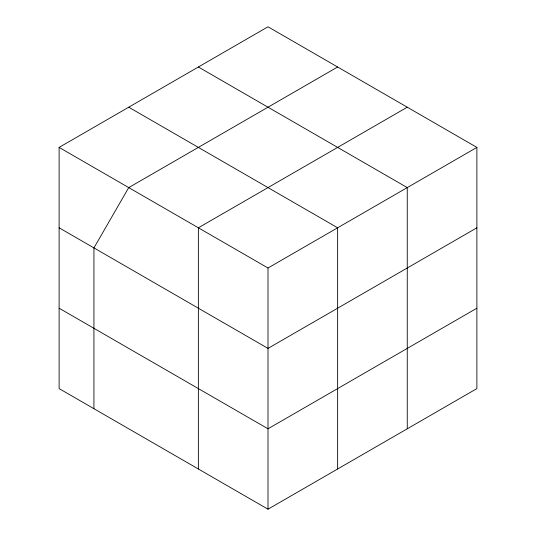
<?xml version="1.0" encoding="UTF-8"?>
<svg xmlns="http://www.w3.org/2000/svg" width="536" height="536" viewBox="0 0 536 536"><rect width="100%" height="100%" fill="white"/><g stroke="black" fill="none" stroke-linecap="round" stroke-linejoin="round"><path stroke-width="0.8" d="M59.114 147.4L268 26.8L476.886 147.4L476.886 388.6L268 509.2L59.114 388.6L59.114 147.4L268 268L476.886 147.4M337.626 67L128.741 187.6L93.927 247.9L93.927 408.7M407.26 107.2L198.374 227.8L198.374 469M476.886 227.8L268 348.4L59.114 227.8M476.886 308.2L268 428.8L59.114 308.2M198.374 67L407.26 187.6L407.26 428.8M128.741 107.2L337.626 227.8L337.626 469M268 268L268 509.2"/></g></svg>
